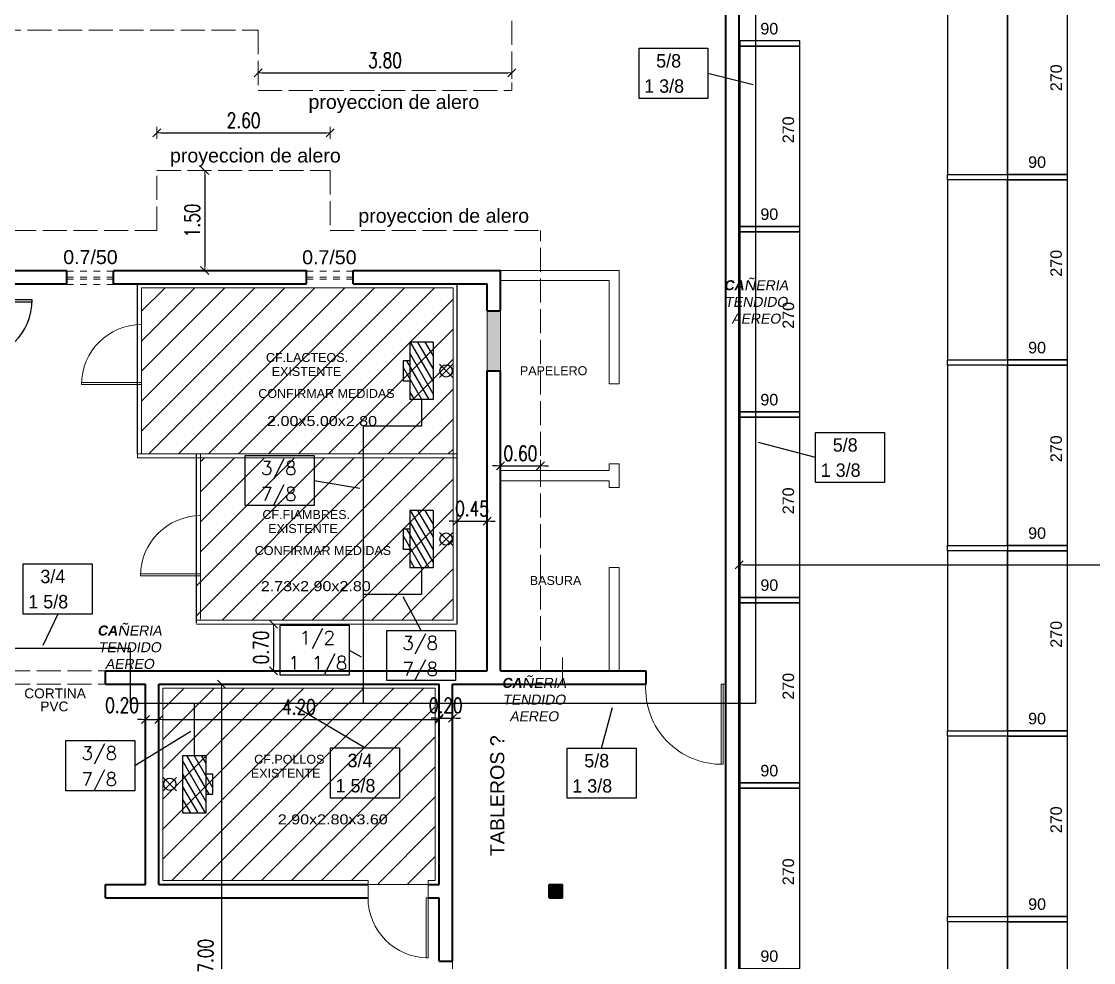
# Model space of a CAD drawing. Header units: millimetres. Extents: x 4865 to 4972, y 469 to 555.
# Drawn here: x 4915.65 to 4931.73, y 515.25 to 529.36 of the extents above; entities that cross this region are included whole.
import ezdxf

# ---------------------------------------------------------------- set-up
doc = ezdxf.new("R2010")
doc.units = ezdxf.units.MM
for name, pattern in [('ACAD_ISO02W100', [15, 12, -3]), ('CENTRO', [50.8, 31.75, -6.35, 6.35, -6.35]), ('JIS_02_0.7', [1.35, 0.75, -0.6])]:
    doc.linetypes.add(name, pattern=pattern)
doc.layers.get('0').update_dxf_attribs({"color": 9})
doc.layers.get('Defpoints').update_dxf_attribs({"color": 9})
for name, color, linetype in [('7-equipamiento', 9, 'Continuous'), ('IFA-Desagues', 212, 'Continuous'), ('IFA-MEDIA 02', 40, 'Continuous'), ('IFA-TEXTOS', 70, 'Continuous'), ('referencias 001', 9, 'Continuous')]:
    doc.layers.add(name, color=color, linetype=linetype)
for name, color, linetype, lineweight in [('aberturas', 9, 'Continuous', 20), ('camara', 9, 'Continuous', 20), ('columna', 9, 'Continuous', 60), ('cotas', 9, 'Continuous', 9), ('eje', 9, 'CENTRO', 13), ('IFA-MEDIA 01', 30, 'Continuous', 30), ('Muro', 9, 'Continuous', 40), ('None', 9, 'Continuous', 5), ('proyeccion de vigas', 9, 'ACAD_ISO02W100', 15)]:
    doc.layers.add(name, color=color, linetype=linetype, lineweight=lineweight)
doc.styles.add('ARIAL', font='arial.ttf', dxfattribs={"width": 1.15, "oblique": 10})
doc.styles.add('ROMANS75', font='ROMANS.SHX', dxfattribs={"width": 0.75})
doc.styles.get("Standard").update_dxf_attribs({"font": 'arial.ttf', "height": 0.2})
doc.dimstyles.new('COTAS100', dxfattribs={"dimscale": 0.15, "dimtxt": 1.5, "dimasz": 0.4, "dimexe": 1, "dimexo": 0, "dimgap": 0.5, "dimtad": 1, "dimzin": 0, "dimdsep": 46, "dimtxsty": 'ROMANS75', "dimblk1": 'TICK', "dimblk2": 'TICK', "dimsah": 1, "dimcen": 1, "dimse1": 1, "dimse2": 1, "dimclrd": 256, "dimclre": 256, "dimclrt": 256, "dimaunit": 1, "dimadec": 0, "dimazin": 0, "dimtfac": 1, "dimtix": 1, "dimtmove": 2, "dimatfit": 3, "dimldrblk": 'TICK', "dimfxl": 1, "dimtolj": 1, "dimtzin": 0, "dimarcsym": 0})
pattern_1 = [(45, (271.1234, -123.75734), (-0.224506403, 0.224506403), [])]

# ---------------------------------------------------------------- blocks, each defined once
blk = doc.blocks.new('TICK')
at = {"color": 4}
blk.add_line((-1, -1), (1, 1), dxfattribs=at)
for p, q in [((-1, 0), (0, 0)), ((0, -1.5), (0, 1.5))]:
    blk.add_line(p, q)
blk = doc.blocks.new('*D92')
at = {"layer": 'cotas', "lineweight": -2, "transparency": 16777216}
blk.add_line((4918.651, 519.364), (4918.651, 512.484), dxfattribs=at)
at = {"layer": 'Defpoints', "color": 0, "transparency": 16777216}
for p in [(4918.413, 519.424), (4918.413, 512.424), (4918.651, 512.424)]:
    blk.add_point(p, dxfattribs=at)
at = {"layer": 'cotas', "lineweight": -2, "transparency": 16777216, "xscale": 0.06, "yscale": 0.06, "zscale": 0.06}
for p, rotation in [((4918.651, 519.424), 90), ((4918.651, 512.424), 270)]:
    blk.add_blockref('TICK', p, dxfattribs=dict(at, rotation=rotation))
at = {"layer": 'cotas', "transparency": 16777216, "insert": (4918.413, 515.354), "char_height": 0.225, "attachment_point": 5, "rotation": 90, "style": 'ROMANS75'}
blk.add_mtext('\\A1;7.00', dxfattribs=at)
blk = doc.blocks.new('*D69')
at = {"layer": 'cotas', "lineweight": -2, "transparency": 16777216}
blk.add_line((4918.4, 527.064), (4918.4, 525.684), dxfattribs=at)
at = {"layer": 'Defpoints', "color": 0, "transparency": 16777216}
for p in [(4918.37, 527.124), (4918.37, 525.624), (4918.4, 525.624)]:
    blk.add_point(p, dxfattribs=at)
at = {"layer": 'cotas', "lineweight": -2, "transparency": 16777216, "xscale": 0.06, "yscale": 0.06, "zscale": 0.06}
for p, rotation in [((4918.4, 527.124), 90), ((4918.4, 525.624), 270)]:
    blk.add_blockref('TICK', p, dxfattribs=dict(at, rotation=rotation))
at = {"layer": 'cotas', "transparency": 16777216, "insert": (4918.213, 526.374), "char_height": 0.225, "attachment_point": 5, "rotation": 90, "style": 'ROMANS75'}
blk.add_mtext('\\A1;1.50', dxfattribs=at)
blk = doc.blocks.new('*D70')
at = {"layer": 'cotas', "lineweight": -2, "transparency": 16777216}
blk.add_line((4917.744, 527.686), (4920.224, 527.686), dxfattribs=at)
at = {"layer": 'Defpoints', "color": 0, "transparency": 16777216}
for p in [(4920.284, 527.686), (4917.684, 527.124), (4920.284, 527.124)]:
    blk.add_point(p, dxfattribs=at)
at = {"layer": 'cotas', "lineweight": -2, "transparency": 16777216, "xscale": 0.06, "yscale": 0.06, "zscale": 0.06, "rotation": 180}
blk.add_blockref('TICK', (4917.684, 527.686), dxfattribs=at)
at = {"layer": 'cotas', "lineweight": -2, "transparency": 16777216, "xscale": 0.06, "yscale": 0.06, "zscale": 0.06}
blk.add_blockref('TICK', (4920.284, 527.686), dxfattribs=at)
at = {"layer": 'cotas', "transparency": 16777216, "insert": (4918.984, 527.874), "char_height": 0.225, "attachment_point": 5, "style": 'ROMANS75'}
blk.add_mtext('\\A1;2.60', dxfattribs=at)
blk = doc.blocks.new('*D71')
at = {"layer": 'cotas', "lineweight": -2, "transparency": 16777216}
blk.add_line((4919.264, 528.587), (4922.944, 528.587), dxfattribs=at)
at = {"layer": 'Defpoints', "color": 0, "transparency": 16777216}
for p in [(4923.004, 528.587), (4919.204, 528.324), (4923.004, 528.324)]:
    blk.add_point(p, dxfattribs=at)
at = {"layer": 'cotas', "lineweight": -2, "transparency": 16777216, "xscale": 0.06, "yscale": 0.06, "zscale": 0.06, "rotation": 180}
blk.add_blockref('TICK', (4919.204, 528.587), dxfattribs=at)
at = {"layer": 'cotas', "lineweight": -2, "transparency": 16777216, "xscale": 0.06, "yscale": 0.06, "zscale": 0.06}
blk.add_blockref('TICK', (4923.004, 528.587), dxfattribs=at)
at = {"layer": 'cotas', "transparency": 16777216, "insert": (4921.104, 528.774), "char_height": 0.225, "attachment_point": 5, "style": 'ROMANS75'}
blk.add_mtext('\\A1;3.80', dxfattribs=at)
blk = doc.blocks.new('*D73')
at = {"layer": 'cotas', "lineweight": -2, "transparency": 16777216}
for p, q in [((4922.774, 522.697), (4922.714, 522.697)), ((4922.834, 522.697), (4923.434, 522.697)), ((4923.494, 522.697), (4923.554, 522.697))]:
    blk.add_line(p, q, dxfattribs=at)
at = {"layer": 'Defpoints', "color": 0, "transparency": 16777216}
for p in [(4922.834, 522.658), (4923.434, 522.697), (4923.434, 522.658)]:
    blk.add_point(p, dxfattribs=at)
at = {"layer": 'cotas', "lineweight": -2, "transparency": 16777216, "xscale": 0.06, "yscale": 0.06, "zscale": 0.06}
blk.add_blockref('TICK', (4922.834, 522.697), dxfattribs=at)
at = {"layer": 'cotas', "lineweight": -2, "transparency": 16777216, "xscale": 0.06, "yscale": 0.06, "zscale": 0.06, "rotation": 180}
blk.add_blockref('TICK', (4923.434, 522.697), dxfattribs=at)
at = {"layer": 'cotas', "transparency": 16777216, "insert": (4923.134, 522.884), "char_height": 0.225, "attachment_point": 5, "style": 'ROMANS75'}
blk.add_mtext('\\A1;0.60', dxfattribs=at)
blk = doc.blocks.new('*D79')
at = {"layer": 'cotas', "lineweight": -2, "transparency": 16777216}
for p, q in [((4917.454, 518.897), (4917.394, 518.897)), ((4917.514, 518.897), (4917.714, 518.897)), ((4917.774, 518.897), (4917.834, 518.897))]:
    blk.add_line(p, q, dxfattribs=at)
at = {"layer": 'Defpoints', "color": 0, "transparency": 16777216}
for p in [(4917.514, 519.424), (4917.714, 519.424), (4917.714, 518.897)]:
    blk.add_point(p, dxfattribs=at)
at = {"layer": 'cotas', "lineweight": -2, "transparency": 16777216, "xscale": 0.06, "yscale": 0.06, "zscale": 0.06}
blk.add_blockref('TICK', (4917.514, 518.897), dxfattribs=at)
at = {"layer": 'cotas', "lineweight": -2, "transparency": 16777216, "xscale": 0.06, "yscale": 0.06, "zscale": 0.06, "rotation": 180}
blk.add_blockref('TICK', (4917.714, 518.897), dxfattribs=at)
at = {"layer": 'cotas', "transparency": 16777216, "insert": (4917.161, 519.109), "char_height": 0.225, "attachment_point": 5, "style": 'ROMANS75'}
blk.add_mtext('\\A1;0.20', dxfattribs=at)
blk = doc.blocks.new('*D80')
at = {"layer": 'cotas', "lineweight": -2, "transparency": 16777216}
blk.add_line((4917.774, 518.897), (4921.854, 518.897), dxfattribs=at)
at = {"layer": 'Defpoints', "color": 0, "transparency": 16777216}
for p in [(4917.714, 519.424), (4921.914, 519.424), (4921.914, 518.897)]:
    blk.add_point(p, dxfattribs=at)
at = {"layer": 'cotas', "lineweight": -2, "transparency": 16777216, "xscale": 0.06, "yscale": 0.06, "zscale": 0.06, "rotation": 180}
blk.add_blockref('TICK', (4917.714, 518.897), dxfattribs=at)
at = {"layer": 'cotas', "lineweight": -2, "transparency": 16777216, "xscale": 0.06, "yscale": 0.06, "zscale": 0.06}
blk.add_blockref('TICK', (4921.914, 518.897), dxfattribs=at)
at = {"layer": 'cotas', "transparency": 16777216, "insert": (4919.814, 519.084), "char_height": 0.225, "attachment_point": 5, "style": 'ROMANS75'}
blk.add_mtext('\\A1;4.20', dxfattribs=at)
blk = doc.blocks.new('*D81')
at = {"layer": 'cotas', "lineweight": -2, "transparency": 16777216}
for p, q in [((4921.854, 518.917), (4921.794, 518.917)), ((4921.914, 518.917), (4922.114, 518.917)), ((4922.174, 518.917), (4922.234, 518.917))]:
    blk.add_line(p, q, dxfattribs=at)
at = {"layer": 'Defpoints', "color": 0, "transparency": 16777216}
for p in [(4921.914, 519.424), (4922.114, 519.424), (4922.114, 518.917)]:
    blk.add_point(p, dxfattribs=at)
at = {"layer": 'cotas', "lineweight": -2, "transparency": 16777216, "xscale": 0.06, "yscale": 0.06, "zscale": 0.06}
blk.add_blockref('TICK', (4921.914, 518.917), dxfattribs=at)
at = {"layer": 'cotas', "lineweight": -2, "transparency": 16777216, "xscale": 0.06, "yscale": 0.06, "zscale": 0.06, "rotation": 180}
blk.add_blockref('TICK', (4922.114, 518.917), dxfattribs=at)
at = {"layer": 'cotas', "transparency": 16777216, "insert": (4922.014, 519.105), "char_height": 0.225, "attachment_point": 5, "style": 'ROMANS75'}
blk.add_mtext('\\A1;0.20', dxfattribs=at)
blk = doc.blocks.new('*D37')
at = {"layer": 'cotas', "lineweight": -2, "transparency": 16777216}
blk.add_line((4919.433, 520.264), (4919.433, 519.684), dxfattribs=at)
at = {"layer": 'Defpoints', "color": 0, "transparency": 16777216}
for p in [(4919.234, 520.324), (4919.234, 519.624), (4919.433, 519.624)]:
    blk.add_point(p, dxfattribs=at)
at = {"layer": 'cotas', "lineweight": -2, "transparency": 16777216, "xscale": 0.06, "yscale": 0.06, "zscale": 0.06}
for p, rotation in [((4919.433, 520.324), 90), ((4919.433, 519.624), 270)]:
    blk.add_blockref('TICK', p, dxfattribs=dict(at, rotation=rotation))
at = {"layer": 'cotas', "transparency": 16777216, "insert": (4919.246, 519.974), "char_height": 0.225, "attachment_point": 5, "rotation": 90, "style": 'ROMANS75'}
blk.add_mtext('\\A1;0.70', dxfattribs=at)
blk = doc.blocks.new('*D38')
at = {"layer": 'cotas', "lineweight": -2, "transparency": 16777216}
blk.add_line((4926.473, 521.215), (4939.353, 521.215), dxfattribs=at)
at = {"layer": 'Defpoints', "color": 0, "transparency": 16777216}
for p in [(4939.413, 521.215), (4926.413, 520.857), (4939.413, 519.933)]:
    blk.add_point(p, dxfattribs=at)
at = {"layer": 'cotas', "lineweight": -2, "transparency": 16777216, "xscale": 0.06, "yscale": 0.06, "zscale": 0.06, "rotation": 180}
blk.add_blockref('TICK', (4926.413, 521.215), dxfattribs=at)
at = {"layer": 'cotas', "lineweight": -2, "transparency": 16777216, "xscale": 0.06, "yscale": 0.06, "zscale": 0.06}
blk.add_blockref('TICK', (4939.413, 521.215), dxfattribs=at)
at = {"layer": 'cotas', "transparency": 16777216, "insert": (4932.913, 521.403), "char_height": 0.225, "attachment_point": 5, "style": 'ROMANS75'}
blk.add_mtext('\\A1;13.00', dxfattribs=at)
blk = doc.blocks.new('*D46')
at = {"layer": 'cotas', "lineweight": -2, "transparency": 16777216}
for p, q in [((4922.124, 521.868), (4922.064, 521.868)), ((4922.184, 521.868), (4922.634, 521.868)), ((4922.694, 521.868), (4922.754, 521.868))]:
    blk.add_line(p, q, dxfattribs=at)
at = {"layer": 'Defpoints', "color": 0, "transparency": 16777216}
for p in [(4922.634, 521.868), (4922.184, 521.773), (4922.634, 521.773)]:
    blk.add_point(p, dxfattribs=at)
at = {"layer": 'cotas', "lineweight": -2, "transparency": 16777216, "xscale": 0.06, "yscale": 0.06, "zscale": 0.06}
blk.add_blockref('TICK', (4922.184, 521.868), dxfattribs=at)
at = {"layer": 'cotas', "lineweight": -2, "transparency": 16777216, "xscale": 0.06, "yscale": 0.06, "zscale": 0.06, "rotation": 180}
blk.add_blockref('TICK', (4922.634, 521.868), dxfattribs=at)
at = {"layer": 'cotas', "transparency": 16777216, "insert": (4922.409, 522.056), "char_height": 0.225, "attachment_point": 5, "style": 'ROMANS75'}
blk.add_mtext('\\A1;0.45', dxfattribs=at)
blk = doc.blocks.new('*D8')
at = {"layer": 'cotas', "lineweight": -2, "transparency": 16777216}
blk.add_line((4919.264, 528.587), (4922.944, 528.587), dxfattribs=at)
at = {"layer": 'Defpoints', "color": 0, "transparency": 16777216}
for p in [(4923.004, 528.587), (4919.204, 528.324), (4923.004, 528.324)]:
    blk.add_point(p, dxfattribs=at)
at = {"layer": 'cotas', "lineweight": -2, "transparency": 16777216, "xscale": 0.06, "yscale": 0.06, "zscale": 0.06, "rotation": 180}
blk.add_blockref('TICK', (4919.204, 528.587), dxfattribs=at)
at = {"layer": 'cotas', "lineweight": -2, "transparency": 16777216, "xscale": 0.06, "yscale": 0.06, "zscale": 0.06}
blk.add_blockref('TICK', (4923.004, 528.587), dxfattribs=at)
at = {"layer": 'cotas', "transparency": 16777216, "insert": (4921.104, 528.774), "char_height": 0.225, "attachment_point": 5, "style": 'ROMANS75'}
blk.add_mtext('\\A1;3.80', dxfattribs=at)
blk = doc.blocks.new('smbase')
at = {"layer": '7-equipamiento'}
h = blk.add_hatch(color=9, dxfattribs=at)
h.dxf.hatch_style = 1
h.paths.add_polyline_path([(4923.764, 516.424), (4923.564, 516.424), (4923.564, 516.224), (4923.764, 516.224)])
at = {"layer": 'columna'}
h = blk.add_hatch(color=9, dxfattribs=at)
h.dxf.hatch_style = 1
h.paths.add_polyline_path([(4922.834, 525.018), (4922.634, 525.018), (4922.634, 524.118), (4922.834, 524.118)])
at = {"layer": 'cotas'}
h = blk.add_hatch(dxfattribs=at)
h.set_pattern_fill('ANSI31', color=9, scale=0.1)
h.set_pattern_definition(pattern_1)
h.paths.add_polyline_path([(4922.124, 525.364), (4917.454, 525.364), (4917.454, 522.874), (4922.124, 522.874)])
h.paths.add_polyline_path([(4919.169, 523.677), (4921.283, 523.677), (4921.283, 523.886), (4919.169, 523.886)], flags=24)
h.paths.add_polyline_path([(4919.37, 524.006), (4920.483, 524.006), (4920.483, 524.214), (4919.37, 524.214)], flags=24)
h.paths.add_polyline_path([(4919.285, 524.216), (4920.585, 524.216), (4920.585, 524.425), (4919.285, 524.425)], flags=24)
h = blk.add_hatch(dxfattribs=at)
h.set_pattern_fill('ANSI31', color=9, scale=0.1)
h.set_pattern_definition(pattern_1)
h.paths.add_polyline_path([(4922.124, 522.814), (4918.339, 522.814), (4918.339, 521.05), (4918.279, 521.05), (4918.279, 520.384), (4922.124, 520.384)])
h = blk.add_hatch(dxfattribs=at)
h.set_pattern_fill('ANSI31', color=9, scale=0.1)
h.set_pattern_definition(pattern_1)
h.paths.add_polyline_path([(4914.204, 519.364), (4910.124, 519.364), (4910.124, 516.484), (4910.284, 516.484), (4910.284, 516.424), (4911.184, 516.424), (4911.184, 516.484), (4914.204, 516.484)])
h.paths.add_polyline_path([(4921.854, 519.364), (4917.774, 519.364), (4917.774, 516.484), (4920.849, 516.484), (4920.849, 516.424), (4921.749, 516.424), (4921.749, 516.484), (4921.854, 516.484)])
h.paths.add_polyline_path([(4913.681, 517.611), (4913.681, 518.238), (4913.343, 518.238), (4913.343, 517.611)], flags=24)
h.paths.add_polyline_path([(4913.681, 516.011), (4913.681, 516.638), (4913.343, 516.638), (4913.343, 516.011)], flags=9)
h.paths.add_polyline_path([(4909.651, 518.915), (4910.278, 518.915), (4910.278, 519.253), (4909.651, 519.253)], flags=9)
h.paths.add_polyline_path([(4911.851, 518.915), (4912.478, 518.915), (4912.478, 519.253), (4911.851, 519.253)], flags=24)
h.paths.add_polyline_path([(4914.051, 518.915), (4914.678, 518.915), (4914.678, 519.253), (4914.051, 519.253)], flags=9)
h.paths.add_polyline_path([(4911.09, 518.006), (4912.203, 518.006), (4912.203, 518.215), (4911.09, 518.215)], flags=24)
h.paths.add_polyline_path([(4911.004, 518.217), (4912.158, 518.217), (4912.158, 518.425), (4911.004, 518.425)], flags=24)
h.paths.add_polyline_path([(4917.301, 518.915), (4917.928, 518.915), (4917.928, 519.253), (4917.301, 519.253)], flags=9)
h.paths.add_polyline_path([(4919.501, 518.915), (4920.128, 518.915), (4920.128, 519.253), (4919.501, 519.253)], flags=24)
h.paths.add_polyline_path([(4921.701, 518.936), (4922.328, 518.936), (4922.328, 519.274), (4921.701, 519.274)], flags=9)
h.paths.add_polyline_path([(4920.115, 518.681), (4920.115, 519.468), (4919.778, 519.468), (4919.778, 518.681)], flags=9)
h.paths.add_polyline_path([(4919.058, 517.984), (4920.171, 517.984), (4920.171, 518.192), (4919.058, 518.192)], flags=24)
h.paths.add_polyline_path([(4918.972, 518.194), (4920.304, 518.194), (4920.304, 518.403), (4918.972, 518.403)], flags=24)
at = {"color": 9}
for p, q in [((4917.394, 522.874), (4917.394, 525.424)), ((4922.184, 520.324), (4922.184, 525.424)), ((4918.279, 520.338), (4918.279, 522.874)), ((4917.714, 516.424), (4917.714, 519.424)), ((4921.914, 516.424), (4921.914, 519.424)), ((4917.714, 516.424), (4920.849, 516.424)), ((4921.749, 516.424), (4921.914, 516.424)), ((4923.764, 516.224), (4923.764, 516.424))]:
    blk.add_line(p, q, dxfattribs=at)
for points in [[(4929.539, 527.064), (4930.439, 527.064), (4930.439, 529.764), (4929.539, 529.764)], [(4930.439, 527.064), (4931.339, 527.064), (4931.339, 529.764), (4930.439, 529.764)], [(4926.424, 526.284), (4927.324, 526.284), (4927.324, 528.984), (4926.424, 528.984)], [(4929.539, 524.284), (4930.439, 524.284), (4930.439, 526.984), (4929.539, 526.984)], [(4930.439, 524.284), (4931.339, 524.284), (4931.339, 526.984), (4930.439, 526.984)], [(4926.424, 523.504), (4927.324, 523.504), (4927.324, 526.204), (4926.424, 526.204)], [(4915.814, 525.155), (4915.814, 525.185), (4914.914, 525.185), (4914.914, 525.155)], [(4929.539, 521.504), (4930.439, 521.504), (4930.439, 524.204), (4929.539, 524.204)], [(4930.439, 521.504), (4931.339, 521.504), (4931.339, 524.204), (4930.439, 524.204)], [(4926.424, 520.724), (4927.324, 520.724), (4927.324, 523.424), (4926.424, 523.424)], [(4929.539, 518.724), (4930.439, 518.724), (4930.439, 521.424), (4929.539, 521.424)], [(4930.439, 518.724), (4931.339, 518.724), (4931.339, 521.424), (4930.439, 521.424)], [(4926.424, 517.944), (4927.324, 517.944), (4927.324, 520.644), (4926.424, 520.644)], [(4929.539, 515.944), (4930.439, 515.944), (4930.439, 518.644), (4929.539, 518.644)], [(4930.439, 515.944), (4931.339, 515.944), (4931.339, 518.644), (4930.439, 518.644)], [(4926.424, 515.164), (4927.324, 515.164), (4927.324, 517.864), (4926.424, 517.864)], [(4929.539, 513.164), (4930.439, 513.164), (4930.439, 515.864), (4929.539, 515.864)], [(4930.439, 513.164), (4931.339, 513.164), (4931.339, 515.864), (4930.439, 515.864)]]:
    blk.add_lwpolyline(points, close=True, dxfattribs=at)
blk.add_arc((4914.914, 525.185), 0.9, 270, 0, dxfattribs=at)
at = {"layer": '7-equipamiento', "color": 9}
for points in [[(4927.324, 528.984), (4927.324, 529.064), (4926.424, 529.064), (4926.424, 528.984), (4927.324, 528.984)], [(4929.539, 526.984), (4929.539, 527.064), (4930.439, 527.064), (4930.439, 526.984), (4929.539, 526.984)], [(4931.339, 526.984), (4931.339, 527.064), (4930.439, 527.064), (4930.439, 526.984), (4931.339, 526.984)], [(4927.324, 526.204), (4927.324, 526.284), (4926.424, 526.284), (4926.424, 526.204), (4927.324, 526.204)], [(4929.539, 524.204), (4929.539, 524.284), (4930.439, 524.284), (4930.439, 524.204), (4929.539, 524.204)], [(4931.339, 524.204), (4931.339, 524.284), (4930.439, 524.284), (4930.439, 524.204), (4931.339, 524.204)], [(4927.324, 523.424), (4927.324, 523.504), (4926.424, 523.504), (4926.424, 523.424), (4927.324, 523.424)], [(4929.539, 521.424), (4929.539, 521.504), (4930.439, 521.504), (4930.439, 521.424), (4929.539, 521.424)], [(4931.339, 521.424), (4931.339, 521.504), (4930.439, 521.504), (4930.439, 521.424), (4931.339, 521.424)], [(4927.324, 520.644), (4927.324, 520.724), (4926.424, 520.724), (4926.424, 520.644), (4927.324, 520.644)], [(4929.539, 518.644), (4929.539, 518.724), (4930.439, 518.724), (4930.439, 518.644), (4929.539, 518.644)], [(4931.339, 518.644), (4931.339, 518.724), (4930.439, 518.724), (4930.439, 518.644), (4931.339, 518.644)], [(4927.324, 517.864), (4927.324, 517.944), (4926.424, 517.944), (4926.424, 517.864), (4927.324, 517.864)], [(4929.539, 515.864), (4929.539, 515.944), (4930.439, 515.944), (4930.439, 515.864), (4929.539, 515.864)], [(4931.339, 515.864), (4931.339, 515.944), (4930.439, 515.944), (4930.439, 515.864), (4931.339, 515.864)]]:
    blk.add_lwpolyline(points, dxfattribs=at)
at = {"layer": 'aberturas', "color": 9, "linetype": 'JIS_02_0.7', "ltscale": 0.05}
for p, q in [((4916.334, 525.615), (4917.034, 525.615)), ((4916.334, 525.524), (4917.034, 525.524)), ((4916.334, 525.494), (4917.034, 525.494)), ((4919.929, 525.615), (4920.629, 525.615)), ((4919.929, 525.524), (4920.629, 525.524)), ((4919.929, 525.494), (4920.629, 525.494)), ((4916.334, 525.415), (4917.034, 525.415))]:
    blk.add_line(p, q, dxfattribs=at)
at = {"layer": 'aberturas', "color": 9}
for p, q in [((4926.144, 518.224), (4926.144, 519.424)), ((4926.144, 519.424), (4926.174, 519.424)), ((4926.174, 519.424), (4926.174, 518.224)), ((4926.174, 518.224), (4926.144, 518.224))]:
    blk.add_line(p, q, dxfattribs=at)
blk.add_arc((4926.148, 519.36), 1.136, 176.7636, 271.34, dxfattribs=at)
at = {"layer": 'camara', "color": 9}
for p, q in [((4917.454, 522.874), (4917.454, 525.364)), ((4917.454, 525.364), (4922.124, 525.364)), ((4921.332, 525.424), (4922.184, 525.424)), ((4922.124, 525.364), (4922.124, 520.384)), ((4922.184, 525.424), (4922.184, 520.324)), ((4917.394, 522.874), (4922.184, 522.874)), ((4917.394, 522.814), (4922.184, 522.814)), ((4918.279, 520.338), (4918.279, 522.874)), ((4918.339, 520.398), (4918.339, 522.874)), ((4922.124, 520.384), (4918.279, 520.384)), ((4922.184, 520.324), (4918.279, 520.324)), ((4920.849, 516.224), (4920.849, 516.484)), ((4921.749, 516.224), (4921.749, 516.484))]:
    blk.add_line(p, q, dxfattribs=at)
for points in [[(4917.394, 522.814), (4917.394, 525.424)], [(4920.849, 516.424), (4917.714, 516.424), (4917.714, 519.424), (4921.914, 519.424), (4921.914, 516.424), (4921.749, 516.424)], [(4920.849, 516.484), (4917.774, 516.484), (4917.774, 519.364), (4921.854, 519.364), (4921.854, 516.484), (4921.749, 516.484)]]:
    blk.add_lwpolyline(points, dxfattribs=at)
for points in [[(4916.554, 523.945), (4916.554, 523.915), (4917.454, 523.915), (4917.454, 523.945)], [(4917.439, 521.08), (4917.439, 521.05), (4918.339, 521.05), (4918.339, 521.08)], [(4921.719, 515.324), (4921.749, 515.324), (4921.749, 516.224), (4921.719, 516.224)]]:
    blk.add_lwpolyline(points, close=True, dxfattribs=at)
for centre, start, end in [((4917.454, 523.915), 90, 180), ((4918.339, 521.05), 90, 180), ((4921.749, 516.224), 180, 270)]:
    blk.add_arc(centre, 0.9, start, end, dxfattribs=at)
at = {"layer": 'cotas', "color": 9}
for p, q in [((4922.834, 525.624), (4924.613, 525.624)), ((4924.613, 523.924), (4924.613, 525.624)), ((4922.834, 525.474), (4924.463, 525.474)), ((4924.463, 523.924), (4924.463, 525.474)), ((4924.463, 523.924), (4924.613, 523.924)), ((4924.463, 522.624), (4922.834, 522.624)), ((4924.463, 522.624), (4924.463, 522.724)), ((4924.463, 522.724), (4924.613, 522.724)), ((4924.613, 522.374), (4924.613, 522.724)), ((4924.463, 522.474), (4922.834, 522.474)), ((4924.463, 522.374), (4924.463, 522.474)), ((4924.463, 522.374), (4924.613, 522.374)), ((4924.463, 519.624), (4924.463, 521.174)), ((4924.463, 521.174), (4924.613, 521.174)), ((4924.613, 519.624), (4924.613, 521.174)), ((4926.174, 519.424), (4926.213, 519.424)), ((4920.849, 516.424), (4921.749, 516.424))]:
    blk.add_line(p, q, dxfattribs=at)
blk.add_lwpolyline([(4922.634, 525.018), (4922.834, 525.018), (4922.834, 524.118), (4922.634, 524.118)], close=True, dxfattribs=at)
at = {"layer": 'eje', "color": 9, "ltscale": 0.08}
for q in [(4923.764, 519.824), (4923.764, 519.624)]:
    blk.add_line((4923.764, 519.424), q, dxfattribs=at)
at = {"layer": 'Muro', "color": 9}
for p, q in [((4926.413, 510.323), (4926.413, 531.141)), ((4926.213, 510.323), (4926.213, 529.824)), ((4913.276, 525.624), (4916.334, 525.624)), ((4916.334, 525.415), (4916.334, 525.615)), ((4917.034, 525.624), (4919.929, 525.624)), ((4917.034, 525.415), (4917.034, 525.615)), ((4919.929, 525.424), (4919.929, 525.624)), ((4920.629, 525.624), (4922.834, 525.624)), ((4920.629, 525.424), (4920.629, 525.624)), ((4922.834, 525.018), (4922.834, 525.624)), ((4913.276, 525.424), (4916.334, 525.424)), ((4917.034, 525.424), (4919.929, 525.424)), ((4920.629, 525.424), (4922.634, 525.424)), ((4922.634, 525.018), (4922.634, 525.424)), ((4922.634, 525.018), (4922.834, 525.018)), ((4922.634, 519.624), (4922.634, 524.118)), ((4922.634, 524.118), (4922.834, 524.118)), ((4922.834, 519.624), (4922.834, 524.118)), ((4916.914, 519.624), (4922.634, 519.624)), ((4916.914, 519.424), (4916.914, 519.624)), ((4922.834, 519.624), (4925.013, 519.624)), ((4925.013, 519.624), (4925.013, 519.424)), ((4916.914, 519.424), (4917.514, 519.424)), ((4917.514, 516.424), (4917.514, 519.424)), ((4917.714, 519.424), (4921.914, 519.424)), ((4917.714, 516.424), (4917.714, 519.424)), ((4921.914, 516.424), (4921.914, 519.424)), ((4922.114, 519.424), (4925.013, 519.424)), ((4922.114, 515.274), (4922.114, 519.424)), ((4916.914, 516.424), (4917.514, 516.424)), ((4916.914, 516.224), (4916.914, 516.424)), ((4917.714, 516.424), (4920.849, 516.424)), ((4921.749, 516.424), (4921.914, 516.424)), ((4923.564, 516.424), (4923.764, 516.424)), ((4923.564, 516.224), (4923.564, 516.424)), ((4923.764, 516.224), (4923.764, 516.424)), ((4916.914, 516.224), (4920.849, 516.224)), ((4921.749, 516.224), (4921.914, 516.224)), ((4921.914, 515.274), (4921.914, 516.224)), ((4923.564, 516.224), (4923.764, 516.224)), ((4921.914, 515.274), (4922.114, 515.274))]:
    blk.add_line(p, q, dxfattribs=at)
at = {"layer": 'proyeccion de vigas', "color": 9, "ltscale": 0.03}
for p, q in [((4923.004, 529.824), (4923.004, 528.324)), ((4907.464, 529.224), (4919.204, 529.224)), ((4919.204, 529.224), (4919.204, 528.324)), ((4919.204, 528.324), (4923.004, 528.324)), ((4917.684, 526.224), (4917.684, 527.124)), ((4917.684, 527.124), (4920.284, 527.124)), ((4920.284, 527.124), (4920.284, 526.224)), ((4910.914, 526.224), (4917.684, 526.224)), ((4920.284, 526.224), (4923.434, 526.224)), ((4923.434, 519.624), (4923.434, 526.224)), ((4915.424, 519.624), (4916.914, 519.624)), ((4915.424, 519.424), (4916.914, 519.424)), ((4922.114, 515.274), (4922.114, 513.674))]:
    blk.add_line(p, q, dxfattribs=at)
at = {"layer": 'cotas', "color": 9}
for s, height, p in [('90', 0.1724, (4926.732, 529.162)), ('proyeccion de alero', 0.21, (4919.957, 528.046)), ('proyeccion de alero', 0.21, (4917.88, 527.243)), ('90', 0.1724, (4930.747, 527.162)), ('proyeccion de alero', 0.21, (4920.704, 526.34)), ('90', 0.1724, (4926.732, 526.382)), ('0.7/50', 0.21, (4916.28, 525.72)), ('0.7/50', 0.21, (4919.862, 525.717)), ('90', 0.1724, (4930.747, 524.382)), ('CF.LACTEOS.', 0.1344, (4919.319, 524.253)), ('EXISTENTE', 0.1344, (4919.405, 524.043)), ('PAPELERO', 0.1344, (4923.126, 524.055)), ('CONFIRMAR MEDIDAS', 0.1344, (4919.204, 523.714)), ('90', 0.1724, (4926.732, 523.602)), ('CF.FIAMBRES.', 0.1344, (4919.266, 521.899)), ('EXISTENTE', 0.1344, (4919.352, 521.689)), ('90', 0.1724, (4930.747, 521.602)), ('CONFIRMAR MEDIDAS', 0.1344, (4919.151, 521.36)), ('BASURA', 0.1344, (4923.275, 520.911)), ('90', 0.1724, (4926.732, 520.822)), ('CORTINA', 0.147, (4915.695, 519.213)), ('PVC', 0.147, (4915.935, 519.017)), ('90', 0.1724, (4930.747, 518.822)), ('CF.POLLOS', 0.1344, (4919.142, 518.231)), ('EXISTENTE', 0.1344, (4919.093, 518.021)), ('90', 0.1724, (4926.732, 518.042)), ('90', 0.1724, (4930.747, 516.042)), ('90', 0.1724, (4926.732, 515.262))]:
    blk.add_text(s, height=height, dxfattribs=at).set_placement(p)
for s, height, p in [('270', 0.1724, (4931.252, 528.311)), ('270', 0.1724, (4927.237, 527.531)), ('270', 0.1724, (4931.252, 525.531)), ('270', 0.1724, (4927.237, 524.751)), ('270', 0.1724, (4931.252, 522.751)), ('270', 0.1724, (4927.237, 521.971)), ('270', 0.1724, (4931.252, 519.971)), ('270', 0.1724, (4927.237, 519.191)), ('TABLEROS ?', 0.21, (4922.892, 516.848)), ('270', 0.1724, (4931.252, 517.191)), ('270', 0.1724, (4927.237, 516.411))]:
    blk.add_text(s, height=height, rotation=90, dxfattribs=at).set_placement(p)
at = {"layer": 'None', "color": 9, "char_height": 0.15, "attachment_point": 1, "line_spacing_factor": 0.843168, "style": 'ARIAL'}
for s, insert in [('{\\Q0;2.00x5.00x2.80}', (4919.337, 523.443)), ('{\\Q0;2.73x2.90x2.80}', (4919.242, 520.968)), ('{\\Q0;2.90x2.80x3.60}', (4919.497, 517.473))]:
    blk.add_mtext(s, dxfattribs=dict(at, insert=insert))
at = {"layer": 'cotas', "color": 9}
for base, p1, p2, picture, middle in [((4923.004, 528.587), (4919.204, 528.324), (4923.004, 528.324), '*D71', (4921.104, 528.774)), ((4923.004, 528.587), (4919.204, 528.324), (4923.004, 528.324), '*D8', (4921.104, 528.774)), ((4920.284, 527.686), (4917.684, 527.124), (4920.284, 527.124), '*D70', (4918.984, 527.874)), ((4923.434, 522.697), (4922.834, 522.658), (4923.434, 522.658), '*D73', (4923.134, 522.884)), ((4922.634, 521.868), (4922.184, 521.773), (4922.634, 521.773), '*D46', (4922.409, 522.056)), ((4939.413, 521.215), (4926.413, 520.857), (4939.413, 519.933), '*D38', (4932.913, 521.403)), ((4921.914, 518.897), (4917.714, 519.424), (4921.914, 519.424), '*D80', (4919.814, 519.084)), ((4922.114, 518.917), (4921.914, 519.424), (4922.114, 519.424), '*D81', (4922.014, 519.105))]:
    dim = blk.add_linear_dim(base=base, p1=p1, p2=p2, dimstyle='COTAS100', dxfattribs=at)
    dim.commit()
    dim.dimension.update_dxf_attribs({"geometry": picture, "text_midpoint": middle})
for base, p1, p2, picture, middle in [((4918.4, 525.624), (4918.37, 527.124), (4918.37, 525.624), '*D69', (4918.213, 526.374)), ((4919.433, 519.624), (4919.234, 520.324), (4919.234, 519.624), '*D37', (4919.246, 519.974))]:
    dim = blk.add_linear_dim(base=base, p1=p1, p2=p2, angle=90, dimstyle='COTAS100', dxfattribs=at)
    dim.commit()
    dim.dimension.update_dxf_attribs({"geometry": picture, "text_midpoint": middle})
dim = blk.add_linear_dim(base=(4917.714, 518.897), p1=(4917.514, 519.424), p2=(4917.714, 519.424), dimstyle='COTAS100', dxfattribs=at)
dim.commit()
dim.dimension.update_dxf_attribs({"geometry": '*D79', "text_midpoint": (4917.161, 519.109), "dimtype": 128})
dim = blk.add_linear_dim(base=(4918.651, 512.424), p1=(4918.413, 519.424), p2=(4918.413, 512.424), angle=90, dimstyle='COTAS100', dxfattribs=at)
dim.commit()
dim.dimension.update_dxf_attribs({"geometry": '*D92', "text_midpoint": (4918.413, 515.354), "dimtype": 128})

msp = doc.modelspace()

# ---------------------------------------------------------------- hatches: boundary and pattern name
at = {"layer": 'IFA-MEDIA 01'}
h = msp.add_hatch(dxfattribs=at)
h.set_pattern_fill('LINE', color=256, scale=0.03, angle=1200, style=0)
h.set_pattern_definition([(120, (6582.62549, 718.61514), (-0.0824889196, -0.047625), [])])
h.paths.add_polyline_path([(4921.474, 524.269), (4921.374, 524.269), (4921.374, 523.969), (4921.474, 523.969)])
h.paths.add_polyline_path([(4921.824, 524.549), (4921.474, 524.549), (4921.474, 523.689), (4921.824, 523.689)])
h = msp.add_hatch(dxfattribs=at)
h.set_pattern_fill('LINE', color=256, scale=0.03, angle=1200, style=0)
h.set_pattern_definition([(120, (6582.62549, 716.09514), (-0.0824889196, -0.047625), [])])
h.paths.add_polyline_path([(4921.474, 521.749), (4921.374, 521.749), (4921.374, 521.449), (4921.474, 521.449)])
h.paths.add_polyline_path([(4921.824, 522.029), (4921.474, 522.029), (4921.474, 521.169), (4921.824, 521.169)])
h = msp.add_hatch(dxfattribs=at)
h.set_pattern_fill('LINE', color=256, scale=0.03, angle=1020, style=0)
h.set_pattern_definition([(300, (3257.27294, 323.42844), (0.0824889196, 0.047625), [])])
h.paths.add_polyline_path([(4918.424, 517.774), (4918.524, 517.774), (4918.524, 518.074), (4918.424, 518.074)])
h.paths.add_polyline_path([(4918.074, 517.494), (4918.424, 517.494), (4918.424, 518.354), (4918.074, 518.354)])

# ---------------------------------------------------------------- linework, layer by layer
at = {"layer": 'IFA-Desagues'}
for p, q in [((4921.922, 524.218), (4922.02, 524.119)), ((4922.119, 524.218), (4922.02, 524.119)), ((4922.02, 524.119), (4921.922, 524.021)), ((4922.02, 524.119), (4922.119, 524.021)), ((4921.922, 521.698), (4922.02, 521.599)), ((4922.119, 521.698), (4922.02, 521.599)), ((4922.02, 521.599), (4921.922, 521.501)), ((4922.02, 521.599), (4922.119, 521.501)), ((4917.878, 517.924), (4917.779, 518.023)), ((4917.878, 517.924), (4917.977, 518.023)), ((4917.779, 517.826), (4917.878, 517.924)), ((4917.977, 517.826), (4917.878, 517.924))]:
    msp.add_line(p, q, dxfattribs=at)
for centre in [(4922.02, 524.119), (4922.02, 521.599), (4917.878, 517.924)]:
    msp.add_circle(centre, 0.0916, dxfattribs=at)
at = {"layer": 'IFA-MEDIA 01', "ltscale": 0.5}
for p, q in [((4926.66, 531.212), (4926.66, 519.136)), ((4921.649, 523.689), (4921.649, 523.289)), ((4921.649, 523.289), (4920.777, 523.289)), ((4920.777, 523.289), (4920.777, 519.136)), ((4921.649, 521.169), (4921.649, 520.769)), ((4921.649, 520.769), (4920.777, 520.769)), ((4917.289, 519.958), (4907.772, 519.958)), ((4917.289, 519.136), (4917.289, 519.958)), ((4926.66, 519.136), (4917.289, 519.136)), ((4918.249, 518.354), (4918.249, 519.136))]:
    msp.add_line(p, q, dxfattribs=at)
at = {"layer": 'IFA-MEDIA 01'}
for p, q in [((4921.824, 524.549), (4921.474, 524.549)), ((4921.474, 524.549), (4921.474, 523.689)), ((4921.824, 524.549), (4921.824, 523.689)), ((4921.474, 524.269), (4921.374, 524.269)), ((4921.374, 524.269), (4921.374, 523.969)), ((4921.374, 523.969), (4921.474, 523.969)), ((4921.824, 523.689), (4921.474, 523.689)), ((4921.824, 522.029), (4921.474, 522.029)), ((4921.474, 522.029), (4921.474, 521.169)), ((4921.824, 522.029), (4921.824, 521.169)), ((4921.474, 521.749), (4921.374, 521.749)), ((4921.374, 521.749), (4921.374, 521.449)), ((4921.374, 521.449), (4921.474, 521.449)), ((4921.824, 521.169), (4921.474, 521.169)), ((4918.074, 517.494), (4918.074, 518.354)), ((4918.074, 518.354), (4918.424, 518.354)), ((4918.424, 517.494), (4918.424, 518.354)), ((4918.524, 518.074), (4918.424, 518.074)), ((4918.524, 517.774), (4918.524, 518.074)), ((4918.424, 517.774), (4918.524, 517.774)), ((4918.074, 517.494), (4918.424, 517.494))]:
    msp.add_line(p, q, dxfattribs=at)
at = {"layer": 'IFA-MEDIA 02', "ltscale": 0.5}
for p, q in [((4925.946, 528.579), (4926.624, 528.41)), ((4927.56, 522.822), (4926.702, 523.045)), ((4920.042, 522.477), (4920.728, 522.362)), ((4921.645, 520.231), (4921.377, 520.732)), ((4916.196, 520.475), (4915.975, 520.004)), ((4920.567, 519.933), (4920.744, 519.836)), ((4920.802, 518.469), (4919.762, 519.087)), ((4924.352, 518.466), (4924.516, 519.077)), ((4917.351, 518.203), (4918.194, 518.72))]:
    msp.add_line(p, q, dxfattribs=at)
at = {"layer": 'IFA-MEDIA 02'}
for points in [[(4925.946, 528.203), (4924.913, 528.203), (4924.913, 528.955), (4925.946, 528.955)], [(4928.593, 522.446), (4927.56, 522.446), (4927.56, 523.198), (4928.593, 523.198)], [(4920.042, 522.101), (4919.009, 522.101), (4919.009, 522.853), (4920.042, 522.853)], [(4916.713, 520.475), (4915.68, 520.475), (4915.68, 521.227), (4916.713, 521.227)], [(4920.567, 519.557), (4919.534, 519.557), (4919.534, 520.309), (4920.567, 520.309)], [(4922.161, 519.479), (4921.129, 519.479), (4921.129, 520.231), (4922.161, 520.231)], [(4917.351, 517.827), (4916.318, 517.827), (4916.318, 518.579), (4917.351, 518.579)], [(4921.319, 517.717), (4920.286, 517.717), (4920.286, 518.469), (4921.319, 518.469)], [(4924.868, 517.714), (4923.835, 517.714), (4923.835, 518.466), (4924.868, 518.466)]]:
    msp.add_lwpolyline(points, close=True, dxfattribs=at)

# ---------------------------------------------------------------- block references
at = {"layer": 'referencias 001', "color": 9}
msp.add_blockref('smbase', (0, 0), dxfattribs=at)

# ---------------------------------------------------------------- texts
at = {"layer": 'IFA-MEDIA 02', "char_height": 0.20101, "width": 1.0497, "attachment_point": 1}
for s, insert in [('{\\Ftxt|c0;5/8}', (4925.17, 528.867)), ('{\\Ftxt|c0;1 3/8}', (4924.99, 528.489)), ('{\\Ftxt|c0;5/8}', (4927.817, 523.11)), ('{\\Ftxt.shx|c0;3/8}', (4919.244, 522.765)), ('{\\Ftxt|c0;1 3/8}', (4927.637, 522.732)), ('{\\Ftxt.shx|c0;7/8}', (4919.244, 522.375)), ('{\\Ftxt|c0;3/4}', (4915.937, 521.139)), ('{\\Ftxt|c0;1 5/8}', (4915.756, 520.761)), ('{\\Ftxt.shx|c0;1/2}', (4919.821, 520.221)), ('{\\Ftxt.shx|c0;3/8}', (4921.364, 520.142)), ('{\\Ftxt.shx|c0;1 1/8}', (4919.654, 519.843)), ('{\\Ftxt.shx|c0;7/8}', (4921.364, 519.752)), ('{\\Ftxt.shx|c0;3/8}', (4916.553, 518.491)), ('{\\Ftxt|c0;3/4}', (4920.543, 518.381)), ('{\\Ftxt|c0;5/8}', (4924.092, 518.378)), ('{\\Ftxt.shx|c0;7/8}', (4916.553, 518.101)), ('{\\Ftxt|c0;1 5/8}', (4920.362, 518.003)), ('{\\Ftxt|c0;1 3/8}', (4923.912, 518))]:
    msp.add_mtext(s, dxfattribs=dict(at, insert=insert))
at = {"layer": 'IFA-TEXTOS', "color": 70, "char_height": 0.15, "width": 1.47568, "attachment_point": 2, "style": 'ARIAL'}
for insert in [(4926.666, 525.478), (4917.273, 520.303), (4923.337, 519.518)]:
    msp.add_mtext('{\\fArial|b1|i0|c238|p34;CA}Ñ{\\fArial|b0|i0|c238|p34;ERIA TENDIDO AEREO}', dxfattribs=dict(at, insert=insert))

doc.saveas('drawing.dxf')
